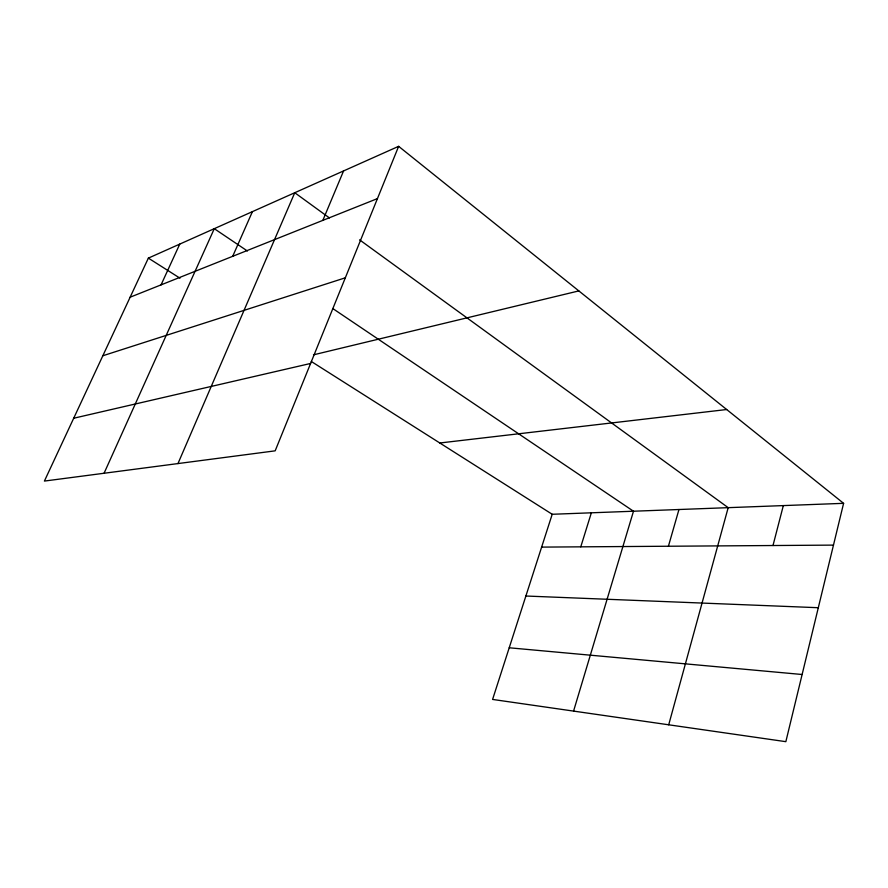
<?xml version="1.0" encoding="UTF-8"?>
<svg xmlns="http://www.w3.org/2000/svg" width="888" height="888" viewBox="0 0 888 888"><rect width="100%" height="100%" fill="white"/><g stroke="black" fill="none" stroke-linecap="round" stroke-linejoin="round"><path stroke-width="1.33" d="M843.6 503.33L785.847 741.669L492.585 699.433L552.203 514.274L843.6 503.33L398.634 146.331L148.363 258.119L44.4 481.074L275.169 450.838L398.634 146.331M772.993 545.521L783.327 505.594M668.708 724.797L728.182 507.659L359.584 239.838M668.409 546.242L678.965 509.512M573.57 711.088L633.488 511.222L332.756 308.524M580.763 546.841L591.353 512.798M322.844 220.368L343.567 170.929M177.966 463.58L294.761 192.729L329.437 217.926M232.7 256.31L252.414 211.644M104.063 473.26L214.286 228.682L247.386 250.993M161.05 284.882L179.764 244.1M130.136 297.203L377.444 198.601M102.83 355.766L345.332 277.8M313.486 354.834L578.843 290.909M73.704 418.237L310.6 363.458M439.815 442.99L726.684 409.523M541.636 547.108L833.477 545.11M525.885 596.015L818.303 607.714M509.224 647.785L802.119 674.503M148.363 258.119L179.987 278.188M311.288 361.471L552.203 514.274"/></g></svg>
